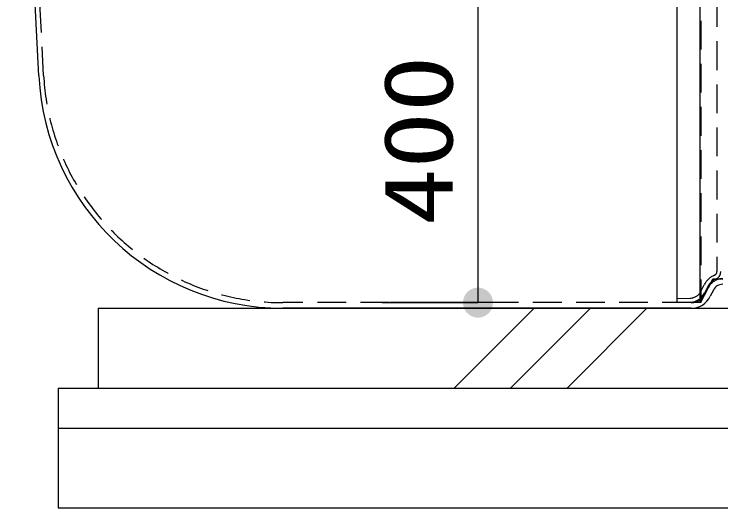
# Model space of a CAD drawing. Units: millimetres, scale not verified. Extents: x -22790 to 8910, y -6308 to 6308.
# Drawn here: x -6211 to -5326, y -4037 to -3419 of the extents above; entities that cross this region are included whole.
import ezdxf
from ezdxf.enums import TextEntityAlignment as Align

# ---------------------------------------------------------------- set-up
doc = ezdxf.new("R2010")
doc.units = ezdxf.units.MM
doc.header["$LTSCALE"] = 30
doc.linetypes.add('DASHED1', pattern=[1.8, 1.2, -0.6])
doc.linetypes.add('DOUBLE_CHAIN1', pattern=[8.8, 5, -1, 0.6, -0.6, 0.6, -1])
for name, color, linetype, lineweight in [('0-2_空気管', 3, 'Continuous', 25), ('0-5_機器', 3, 'Continuous', 25), ('0-8_寸法', 3, 'Continuous', 25), ('1-4_00クル-フ-6寸法', 132, 'Continuous', 25)]:
    doc.layers.add(name, color=color, linetype=linetype, lineweight=lineweight)
doc.styles.add('ＭＳ ゴシック', font='')
doc.styles.get('ＭＳ ゴシック').set_extended_font_data('MS Gothic')

msp = doc.modelspace()

# ---------------------------------------------------------------- linework, layer by layer
at = {"layer": '0-2_空気管'}
for p, q in [((-5380.8, -2037.93), (-5380.8, -3780.13)), ((-5351.77, -3775.29), (-5351.77, -2330.37)), ((-6179.89, -3496.39), (-6210.88, -2905.05)), ((-5342.25, -3760.33), (-5346.41, -3768.64)), ((-5335.07, -3764.56), (-5339.01, -3772.45)), ((-5363.16, -3787.37), (-5874.31, -3787.37)), ((-5363.77, -3779.69), (-5380.8, -3780.13))]:
    msp.add_line(p, q, dxfattribs=at)
at = {"layer": '0-2_空気管', "linetype": 'DASHED1'}
for p, q in [((-5330.8, -2049.11), (-5330.8, -3741.54)), ((-5350.8, -2887.37), (-5350.8, -3776.1)), ((-6173.9, -3496.07), (-6204.89, -2904.73)), ((-5350.88, -3766.4), (-5346.72, -3758.09)), ((-5345.27, -3769.32), (-5341.33, -3761.43)), ((-5380.8, -3775.13), (-5363.9, -3774.69)), ((-5363.16, -3780.37), (-5874.31, -3780.37))]:
    msp.add_line(p, q, dxfattribs=at)
at = {"layer": '0-2_空気管', "linetype": 'DOUBLE_CHAIN1'}
for p, q in [((-5341.33, -3761.43), (-5335.8, -3750.37)), ((-5335.8, -3750.37), (-5323.44, -3750.37)), ((-5350.8, -3780.37), (-5345.27, -3769.32)), ((-5363.77, -3779.69), (-5351.77, -3779.37)), ((-5350.8, -3780.37), (-5363.16, -3780.37))]:
    msp.add_line(p, q, dxfattribs=at)
msp.add_lwpolyline([(-5346.41, -3768.64), (-5351.77, -3779.37), (-5351.77, -3775.29)], dxfattribs=at)
at = {"layer": '0-2_空気管'}
for centre, radius, start, end in [((-5874.26, -3481.37), 306, 182.809, 270), ((-5335.8, -3741.54), 10, 292.405, 0), ((-5324.36, -3769.27), 20, 112.405, 153.435), ((-5323.44, -3770.37), 13, 90, 153.435), ((-5364.29, -3759.69), 20, 271.5, 333.435), ((-5363.16, -3760.37), 27, 270, 333.435)]:
    msp.add_arc(centre, radius, start, end, dxfattribs=at)
at = {"layer": '0-2_空気管', "linetype": 'DASHED1'}
for centre, radius, start, end in [((-5874.31, -3480.37), 300, 183, 270), ((-5335.8, -3741.54), 5, 292.405, 0), ((-5324.36, -3769.27), 25, 112.405, 153.435), ((-5323.44, -3770.37), 20, 90, 153.435), ((-5364.29, -3759.69), 15, 271.5, 333.435), ((-5363.16, -3760.37), 20, 270, 333.435)]:
    msp.add_arc(centre, radius, start, end, dxfattribs=at)
at = {"layer": '0-5_機器', "color": 2}
for p, q in [((-6105.8, -3787.37), (-3705.8, -3787.37)), ((-6105.8, -3787.37), (-6105.8, -3887.37)), ((-5659.78, -3887.37), (-5559.79, -3787.37)), ((-5589.07, -3887.37), (-5489.07, -3787.37)), ((-5518.36, -3887.37), (-5418.36, -3787.37)), ((-6155.8, -3887.37), (-3655.8, -3887.37)), ((-6155.8, -3887.37), (-6155.8, -4037.37)), ((-6155.8, -3937.37), (-3655.8, -3937.37)), ((-6155.8, -4037.37), (-3655.8, -4037.37))]:
    msp.add_line(p, q, dxfattribs=at)
at = {"layer": '0-8_寸法'}
msp.add_line((-5585.63, -3780.37), (-5739.81, -3780.37), dxfattribs=at)
at = {"layer": '1-4_00クル-フ-6寸法', "color": 4}
for p in [(-5630, -3380.37), (-5750, -3780.37)]:
    msp.add_line(p, (-5630, -3780.37), dxfattribs=at)
at = {"layer": '1-4_00クル-フ-6寸法'}
for points in [[(-5630, -3780.37), (-5646.97, -3772.39), (-5645.84, -3770.32)], [(-5630, -3780.37), (-5645.84, -3770.32), (-5644.45, -3768.42)], [(-5630, -3780.37), (-5644.45, -3768.42), (-5642.84, -3766.7)], [(-5630, -3780.37), (-5642.84, -3766.7), (-5641.03, -3765.2)], [(-5630, -3780.37), (-5641.03, -3765.2), (-5639.04, -3763.94)], [(-5630, -3780.37), (-5639.04, -3763.94), (-5636.91, -3762.94)], [(-5630, -3780.37), (-5636.91, -3762.94), (-5634.67, -3762.21)], [(-5630, -3780.37), (-5634.67, -3762.21), (-5632.35, -3761.77)], [(-5630, -3780.37), (-5632.35, -3761.77), (-5630, -3761.62)], [(-5630, -3780.37), (-5630, -3761.62), (-5627.65, -3761.77)], [(-5630, -3780.37), (-5627.65, -3761.77), (-5625.34, -3762.21)], [(-5630, -3780.37), (-5625.34, -3762.21), (-5623.1, -3762.94)], [(-5630, -3780.37), (-5623.1, -3762.94), (-5620.97, -3763.94)], [(-5630, -3780.37), (-5620.97, -3763.94), (-5618.98, -3765.2)], [(-5630, -3780.37), (-5618.98, -3765.2), (-5617.17, -3766.7)], [(-5630, -3780.37), (-5617.17, -3766.7), (-5615.56, -3768.42)], [(-5630, -3780.37), (-5615.56, -3768.42), (-5614.17, -3770.32)], [(-5630, -3780.37), (-5614.17, -3770.32), (-5613.04, -3772.39)], [(-5630, -3780.37), (-5648.72, -3779.19), (-5648.42, -3776.86)], [(-5630, -3780.37), (-5648.72, -3781.55), (-5648.72, -3779.19)], [(-5630, -3780.37), (-5648.42, -3776.86), (-5647.84, -3774.58)], [(-5630, -3780.37), (-5647.84, -3774.58), (-5646.97, -3772.39)], [(-5630, -3780.37), (-5613.04, -3772.39), (-5612.17, -3774.58)], [(-5630, -3780.37), (-5612.17, -3774.58), (-5611.59, -3776.86)], [(-5630, -3780.37), (-5611.59, -3776.86), (-5611.29, -3779.19)], [(-5630, -3780.37), (-5611.29, -3779.19), (-5611.29, -3781.55)], [(-5630, -3780.37), (-5648.42, -3783.88), (-5648.72, -3781.55)], [(-5630, -3780.37), (-5647.84, -3786.16), (-5648.42, -3783.88)], [(-5630, -3780.37), (-5646.97, -3788.35), (-5647.84, -3786.16)], [(-5630, -3780.37), (-5645.84, -3790.42), (-5646.97, -3788.35)], [(-5630, -3780.37), (-5644.45, -3792.32), (-5645.84, -3790.42)], [(-5630, -3780.37), (-5642.84, -3794.04), (-5644.45, -3792.32)], [(-5630, -3780.37), (-5641.03, -3795.54), (-5642.84, -3794.04)], [(-5630, -3780.37), (-5639.04, -3796.8), (-5641.03, -3795.54)], [(-5630, -3780.37), (-5636.91, -3797.8), (-5639.04, -3796.8)], [(-5630, -3780.37), (-5634.67, -3798.53), (-5636.91, -3797.8)], [(-5630, -3780.37), (-5632.35, -3798.97), (-5634.67, -3798.53)], [(-5630, -3780.37), (-5630, -3799.12), (-5632.35, -3798.97)], [(-5630, -3780.37), (-5627.65, -3798.97), (-5630, -3799.12)], [(-5630, -3780.37), (-5625.34, -3798.53), (-5627.65, -3798.97)], [(-5630, -3780.37), (-5623.1, -3797.8), (-5625.34, -3798.53)], [(-5630, -3780.37), (-5620.97, -3796.8), (-5623.1, -3797.8)], [(-5630, -3780.37), (-5618.98, -3795.54), (-5620.97, -3796.8)], [(-5630, -3780.37), (-5617.17, -3794.04), (-5618.98, -3795.54)], [(-5630, -3780.37), (-5615.56, -3792.32), (-5617.17, -3794.04)], [(-5630, -3780.37), (-5614.17, -3790.42), (-5615.56, -3792.32)], [(-5630, -3780.37), (-5613.04, -3788.35), (-5614.17, -3790.42)], [(-5630, -3780.37), (-5612.17, -3786.16), (-5613.04, -3788.35)], [(-5630, -3780.37), (-5611.59, -3783.88), (-5612.17, -3786.16)], [(-5630, -3780.37), (-5611.29, -3781.55), (-5611.59, -3783.88)]]:
    msp.add_solid(points, dxfattribs=at)

# ---------------------------------------------------------------- texts
at = {"layer": '1-4_00クル-フ-6寸法', "color": 3, "style": 'ＭＳ ゴシック', "width": 1.2}
msp.add_text('400', height=86.66, rotation=90, dxfattribs=at).set_placement((-5635.85, -3683.23), align=Align.BOTTOM_LEFT)

doc.saveas('drawing.dxf')
